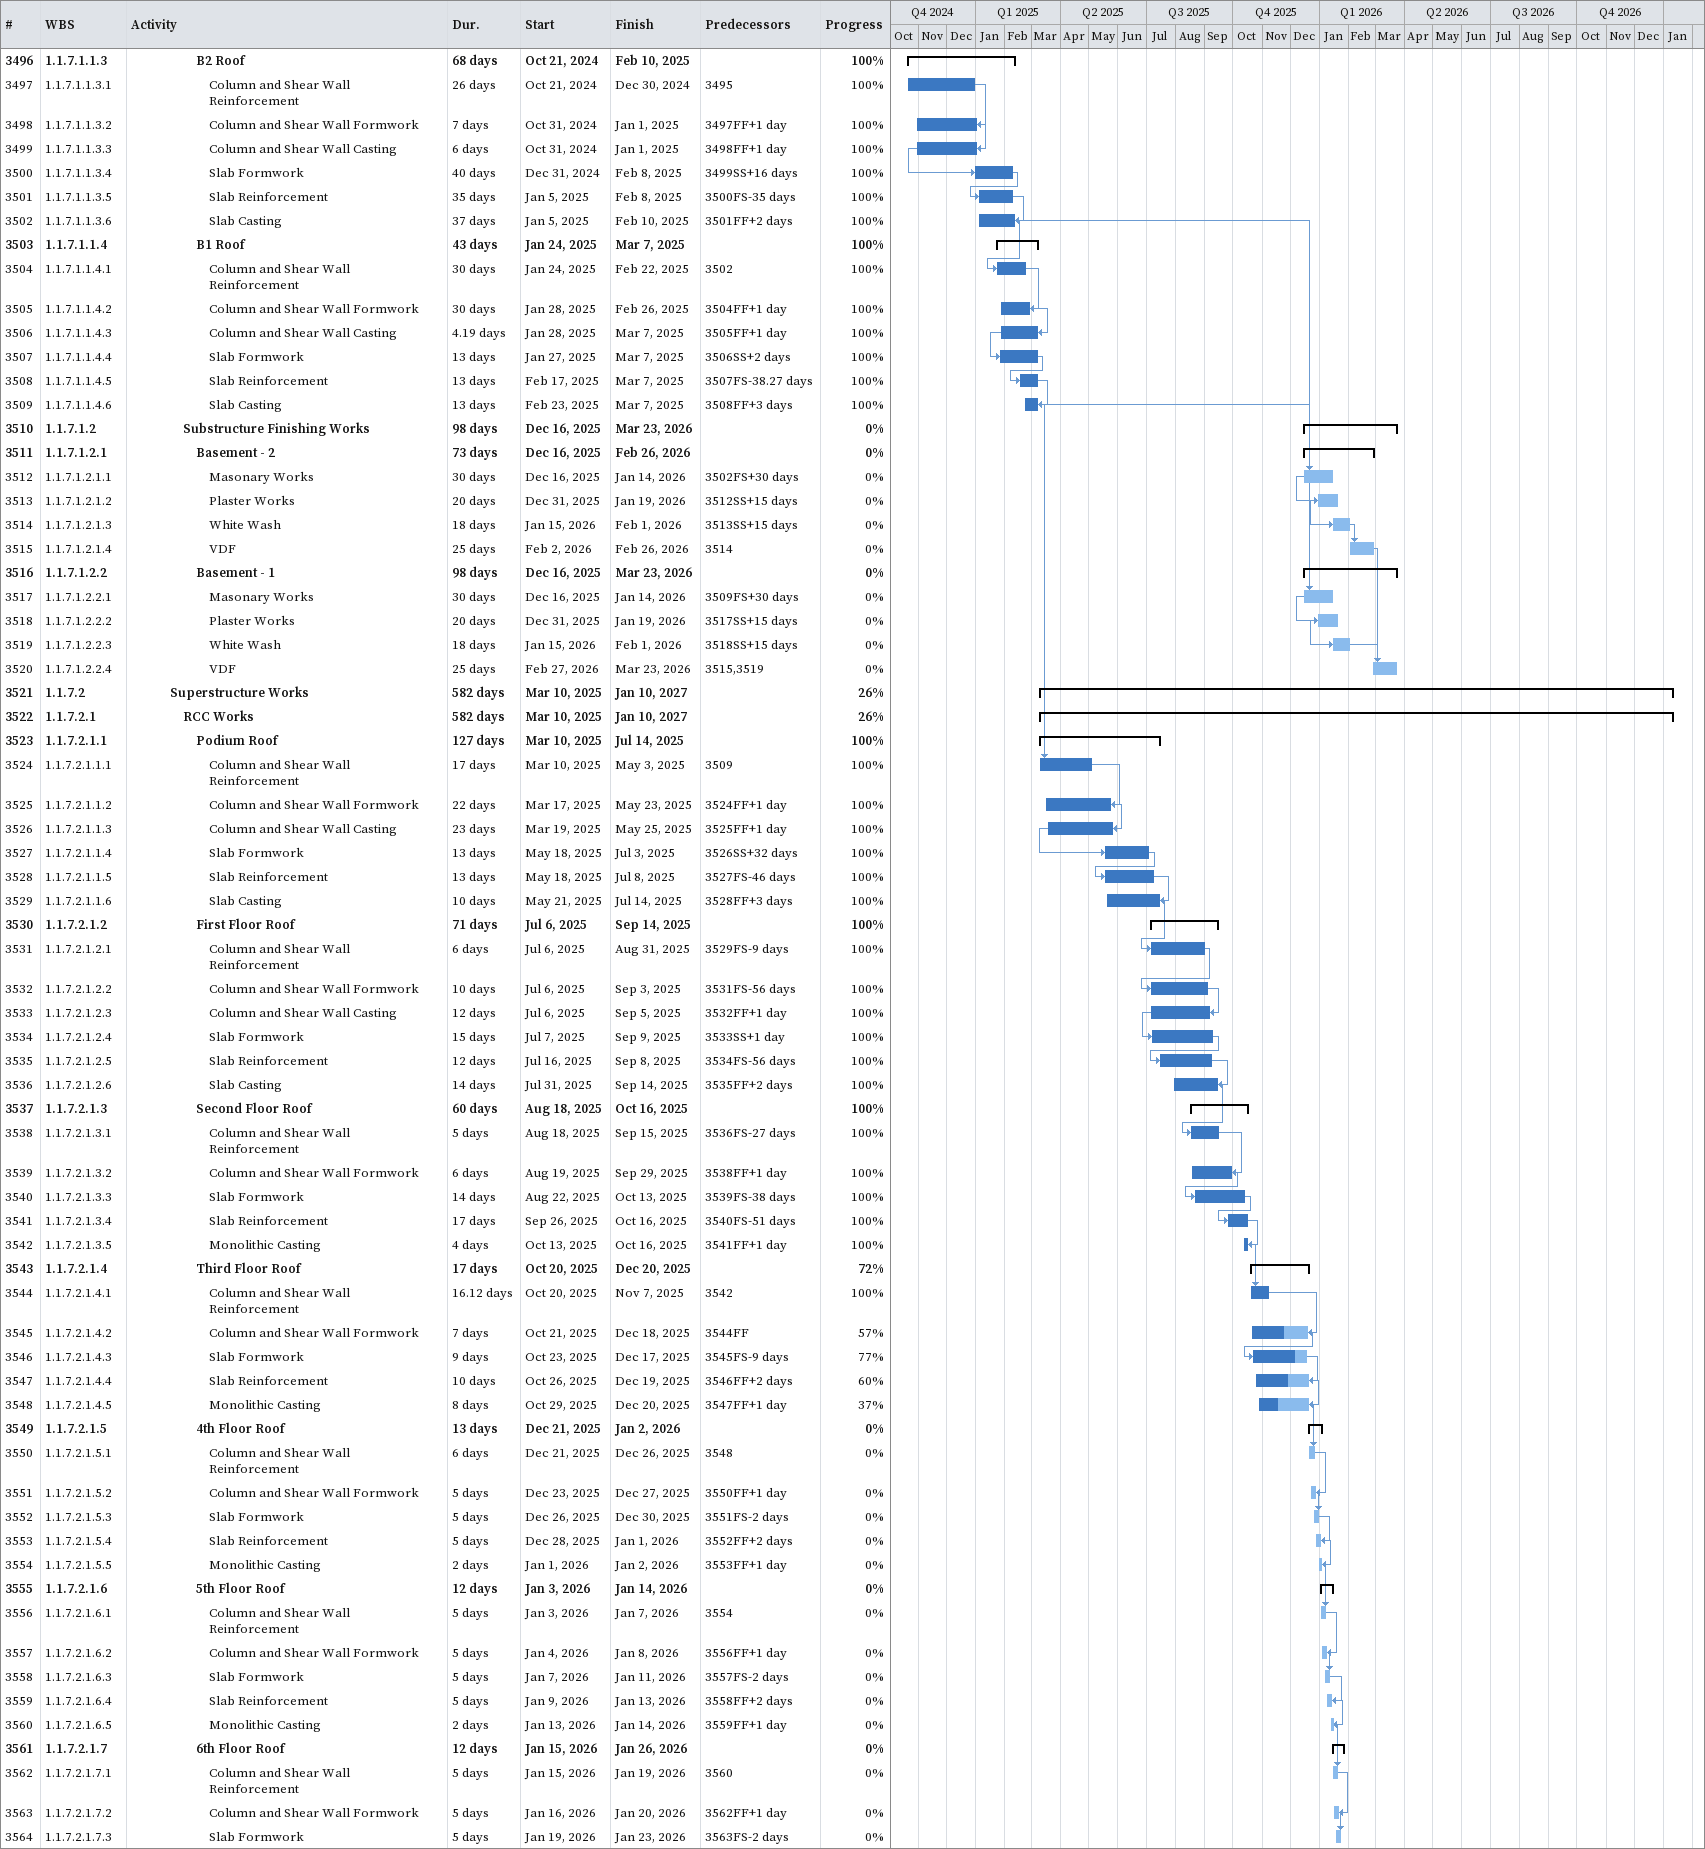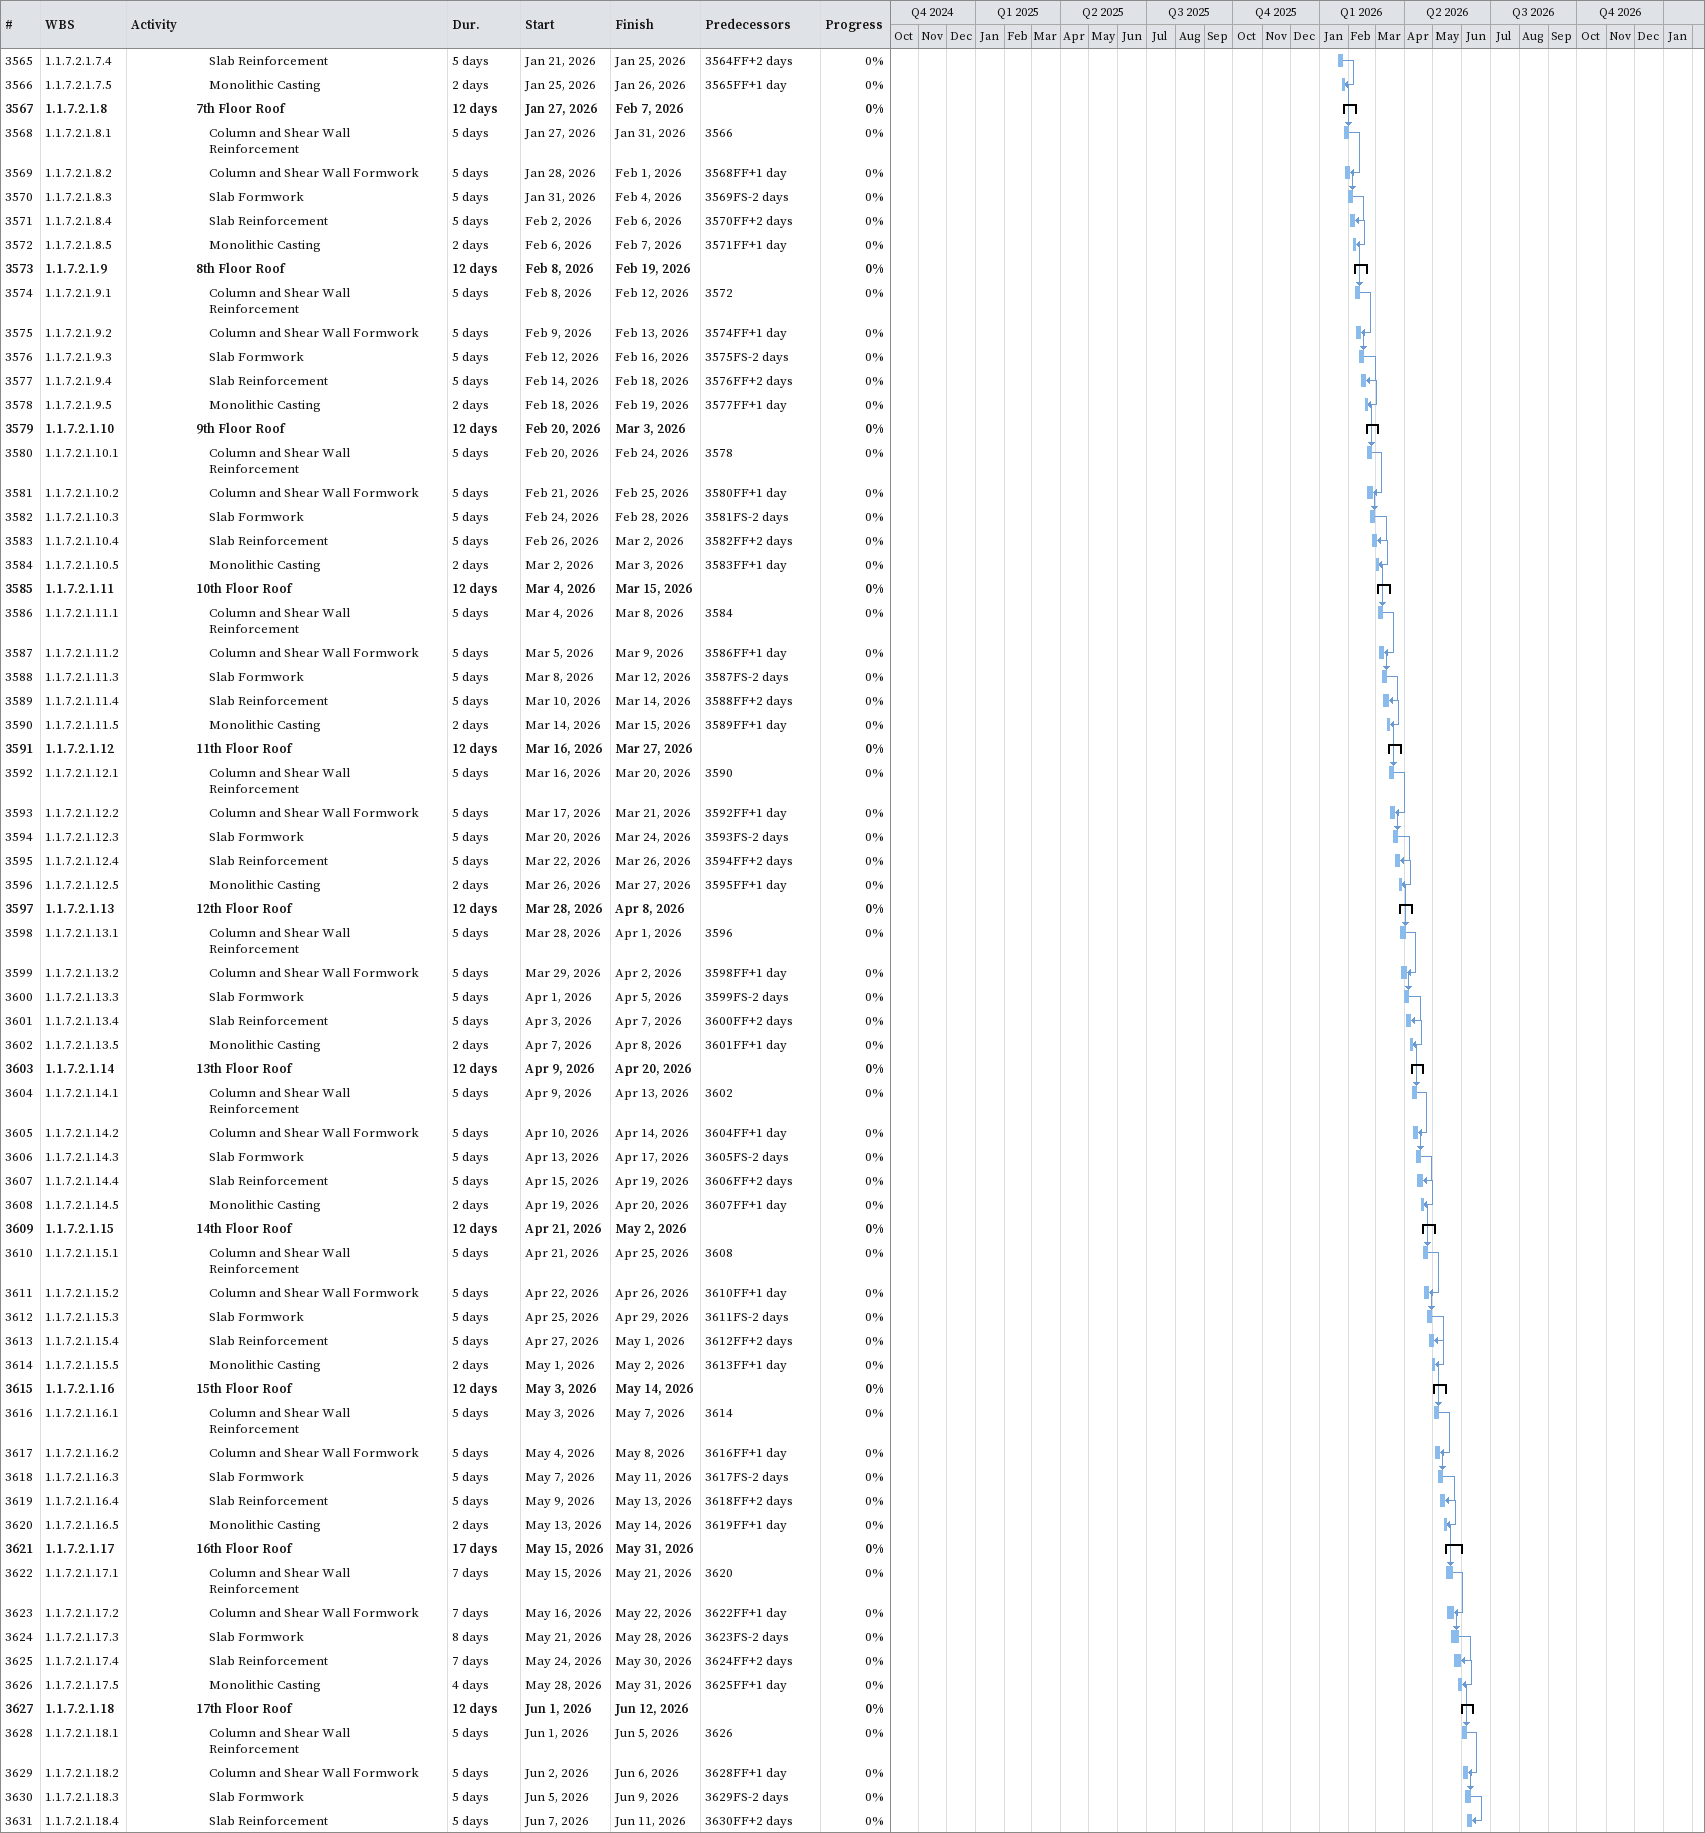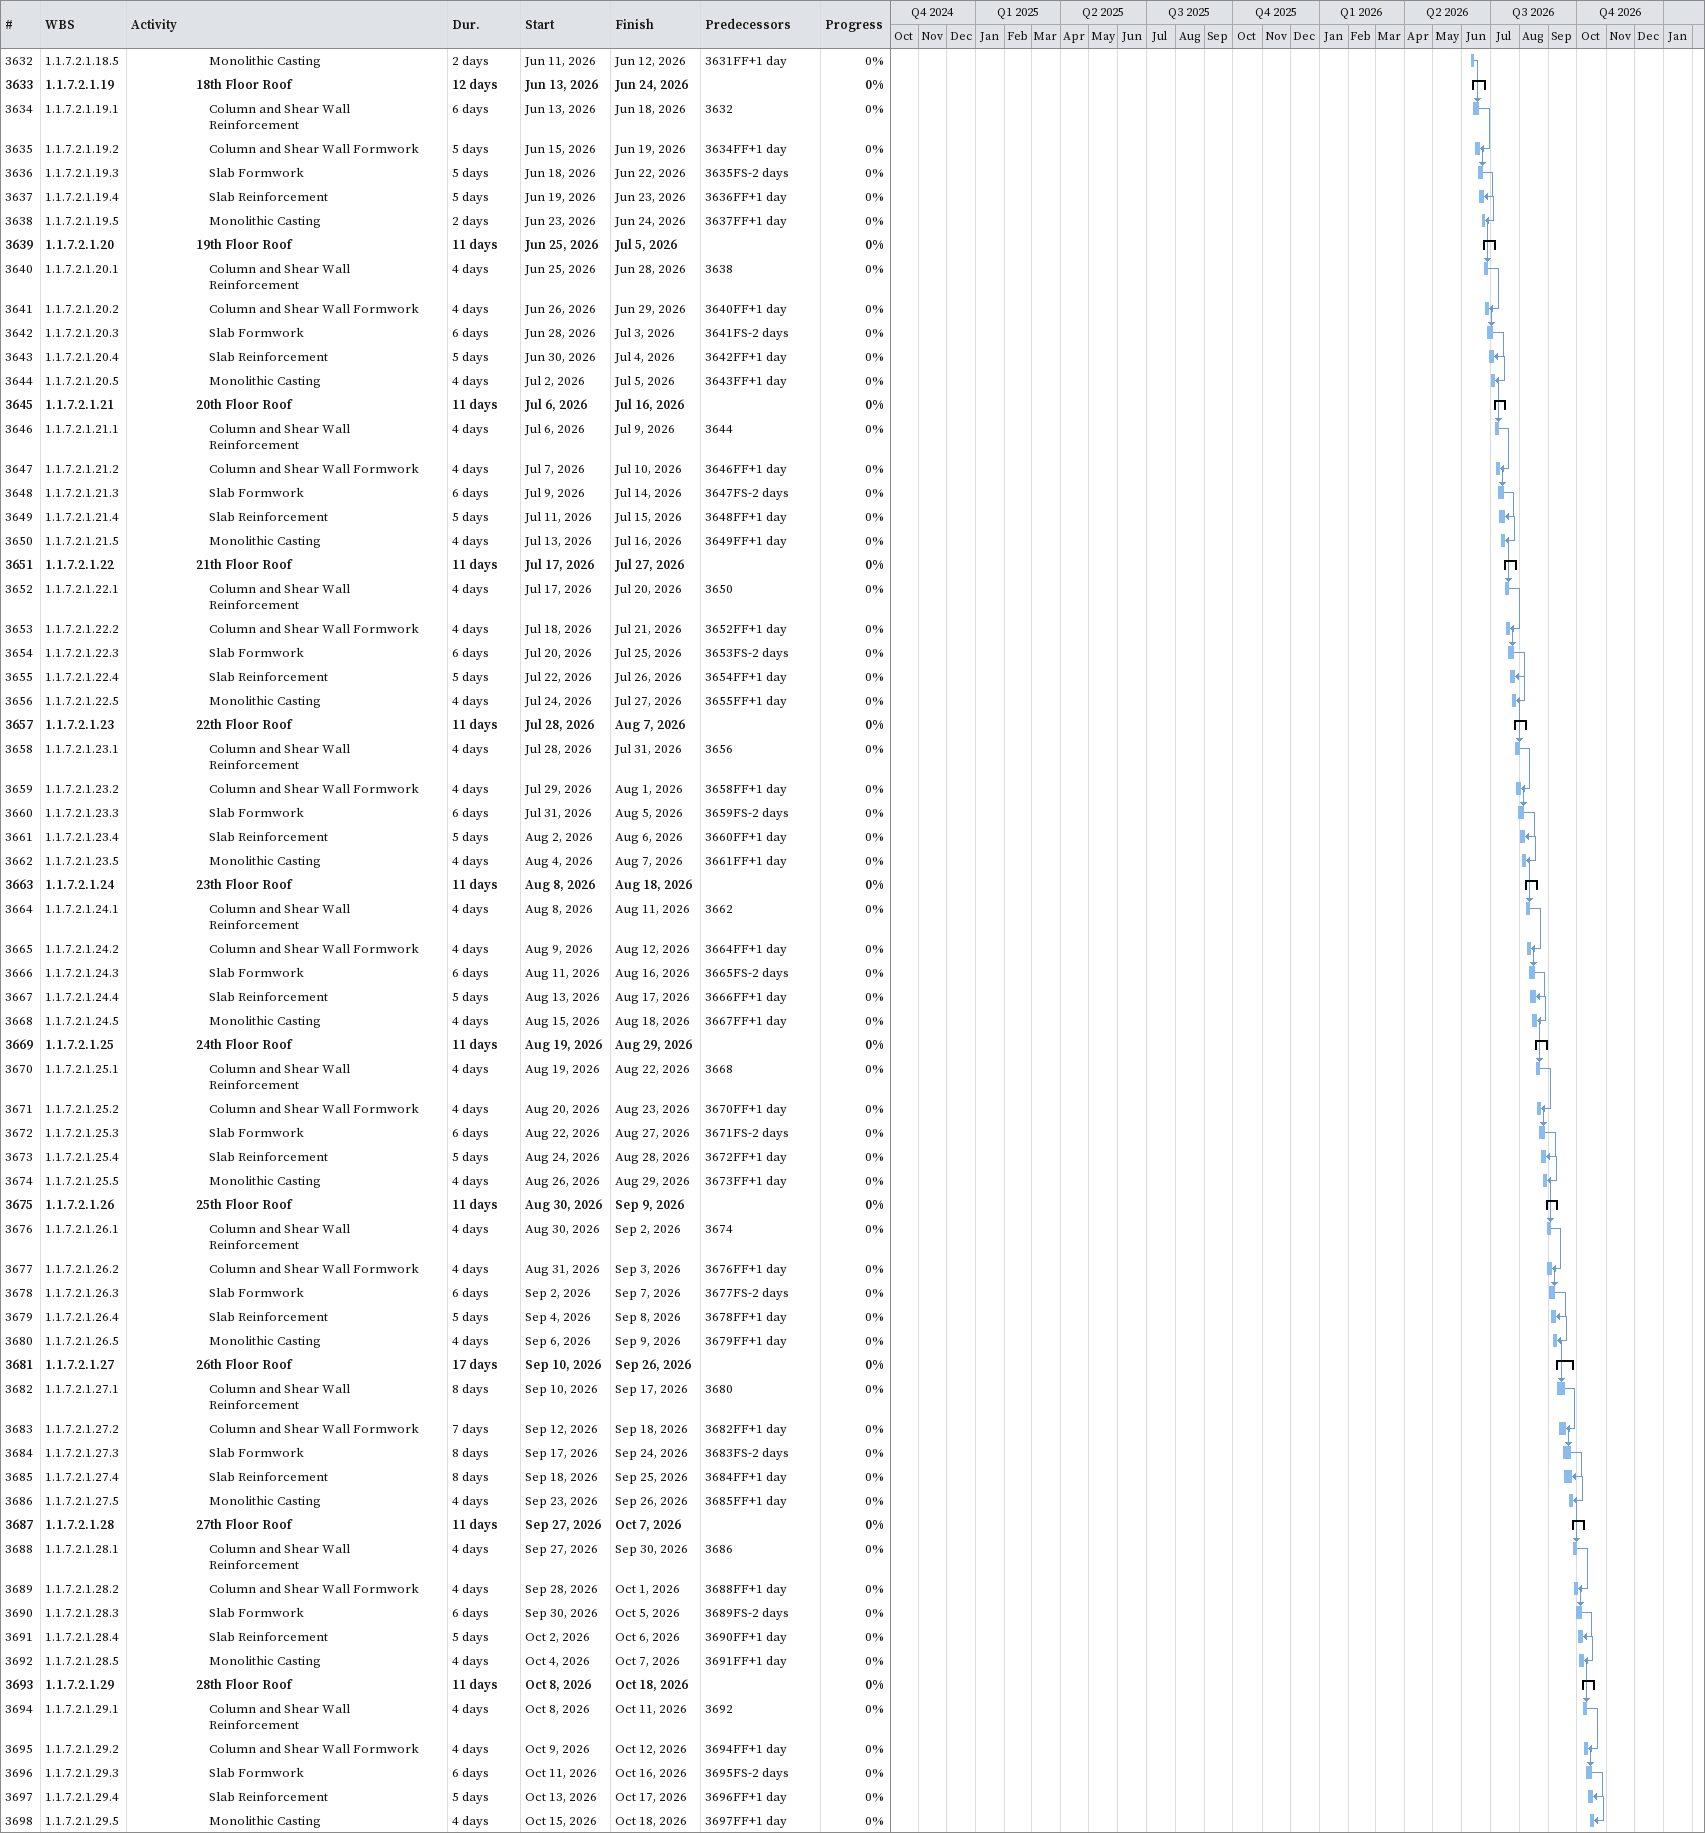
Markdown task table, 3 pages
| ID | WBS | Task | Duration | Start | Finish | Predecessors | % complete |
|---|---|---|---|---|---|---|---|
| 3496 | 1.1.7.1.1.3 | **B2 Roof** | 68d | 2024-10-21 | 2025-02-10 |  | 100 |
| 3497 | 1.1.7.1.1.3.1 | Column and Shear Wall Reinforcement | 26d | 2024-10-21 | 2024-12-30 | 3495 | 100 |
| 3498 | 1.1.7.1.1.3.2 | Column and Shear Wall Formwork | 7d | 2024-10-31 | 2025-01-01 | 3497FF+1d | 100 |
| 3499 | 1.1.7.1.1.3.3 | Column and Shear Wall Casting | 6d | 2024-10-31 | 2025-01-01 | 3498FF+1d | 100 |
| 3500 | 1.1.7.1.1.3.4 | Slab Formwork | 40d | 2024-12-31 | 2025-02-08 | 3499SS+16d | 100 |
| 3501 | 1.1.7.1.1.3.5 | Slab Reinforcement | 35d | 2025-01-05 | 2025-02-08 | 3500FS-35d | 100 |
| 3502 | 1.1.7.1.1.3.6 | Slab Casting | 37d | 2025-01-05 | 2025-02-10 | 3501FF+2d | 100 |
| 3503 | 1.1.7.1.1.4 | **B1 Roof** | 43d | 2025-01-24 | 2025-03-07 |  | 100 |
| 3504 | 1.1.7.1.1.4.1 | Column and Shear Wall Reinforcement | 30d | 2025-01-24 | 2025-02-22 | 3502 | 100 |
| 3505 | 1.1.7.1.1.4.2 | Column and Shear Wall Formwork | 30d | 2025-01-28 | 2025-02-26 | 3504FF+1d | 100 |
| 3506 | 1.1.7.1.1.4.3 | Column and Shear Wall Casting | 4.19d | 2025-01-28 | 2025-03-07 | 3505FF+1d | 100 |
| 3507 | 1.1.7.1.1.4.4 | Slab Formwork | 13d | 2025-01-27 | 2025-03-07 | 3506SS+2d | 100 |
| 3508 | 1.1.7.1.1.4.5 | Slab Reinforcement | 13d | 2025-02-17 | 2025-03-07 | 3507FS-38.27d | 100 |
| 3509 | 1.1.7.1.1.4.6 | Slab Casting | 13d | 2025-02-23 | 2025-03-07 | 3508FF+3d | 100 |
| 3510 | 1.1.7.1.2 | **Substructure Finishing Works** | 98d | 2025-12-16 | 2026-03-23 |  | 0 |
| 3511 | 1.1.7.1.2.1 | **Basement - 2** | 73d | 2025-12-16 | 2026-02-26 |  | 0 |
| 3512 | 1.1.7.1.2.1.1 | Masonary Works | 30d | 2025-12-16 | 2026-01-14 | 3502FS+30d | 0 |
| 3513 | 1.1.7.1.2.1.2 | Plaster Works | 20d | 2025-12-31 | 2026-01-19 | 3512SS+15d | 0 |
| 3514 | 1.1.7.1.2.1.3 | White Wash | 18d | 2026-01-15 | 2026-02-01 | 3513SS+15d | 0 |
| 3515 | 1.1.7.1.2.1.4 | VDF | 25d | 2026-02-02 | 2026-02-26 | 3514 | 0 |
| 3516 | 1.1.7.1.2.2 | **Basement - 1** | 98d | 2025-12-16 | 2026-03-23 |  | 0 |
| 3517 | 1.1.7.1.2.2.1 | Masonary Works | 30d | 2025-12-16 | 2026-01-14 | 3509FS+30d | 0 |
| 3518 | 1.1.7.1.2.2.2 | Plaster Works | 20d | 2025-12-31 | 2026-01-19 | 3517SS+15d | 0 |
| 3519 | 1.1.7.1.2.2.3 | White Wash | 18d | 2026-01-15 | 2026-02-01 | 3518SS+15d | 0 |
| 3520 | 1.1.7.1.2.2.4 | VDF | 25d | 2026-02-27 | 2026-03-23 | 3515, 3519 | 0 |
| 3521 | 1.1.7.2 | **Superstructure Works** | 582d | 2025-03-10 | 2027-01-10 |  | 26 |
| 3522 | 1.1.7.2.1 | **RCC Works** | 582d | 2025-03-10 | 2027-01-10 |  | 26 |
| 3523 | 1.1.7.2.1.1 | **Podium Roof** | 127d | 2025-03-10 | 2025-07-14 |  | 100 |
| 3524 | 1.1.7.2.1.1.1 | Column and Shear Wall Reinforcement | 17d | 2025-03-10 | 2025-05-03 | 3509 | 100 |
| 3525 | 1.1.7.2.1.1.2 | Column and Shear Wall Formwork | 22d | 2025-03-17 | 2025-05-23 | 3524FF+1d | 100 |
| 3526 | 1.1.7.2.1.1.3 | Column and Shear Wall Casting | 23d | 2025-03-19 | 2025-05-25 | 3525FF+1d | 100 |
| 3527 | 1.1.7.2.1.1.4 | Slab Formwork | 13d | 2025-05-18 | 2025-07-03 | 3526SS+32d | 100 |
| 3528 | 1.1.7.2.1.1.5 | Slab Reinforcement | 13d | 2025-05-18 | 2025-07-08 | 3527FS-46d | 100 |
| 3529 | 1.1.7.2.1.1.6 | Slab Casting | 10d | 2025-05-21 | 2025-07-14 | 3528FF+3d | 100 |
| 3530 | 1.1.7.2.1.2 | **First Floor Roof** | 71d | 2025-07-06 | 2025-09-14 |  | 100 |
| 3531 | 1.1.7.2.1.2.1 | Column and Shear Wall Reinforcement | 6d | 2025-07-06 | 2025-08-31 | 3529FS-9d | 100 |
| 3532 | 1.1.7.2.1.2.2 | Column and Shear Wall Formwork | 10d | 2025-07-06 | 2025-09-03 | 3531FS-56d | 100 |
| 3533 | 1.1.7.2.1.2.3 | Column and Shear Wall Casting | 12d | 2025-07-06 | 2025-09-05 | 3532FF+1d | 100 |
| 3534 | 1.1.7.2.1.2.4 | Slab Formwork | 15d | 2025-07-07 | 2025-09-09 | 3533SS+1d | 100 |
| 3535 | 1.1.7.2.1.2.5 | Slab Reinforcement | 12d | 2025-07-16 | 2025-09-08 | 3534FS-56d | 100 |
| 3536 | 1.1.7.2.1.2.6 | Slab Casting | 14d | 2025-07-31 | 2025-09-14 | 3535FF+2d | 100 |
| 3537 | 1.1.7.2.1.3 | **Second Floor Roof** | 60d | 2025-08-18 | 2025-10-16 |  | 100 |
| 3538 | 1.1.7.2.1.3.1 | Column and Shear Wall Reinforcement | 5d | 2025-08-18 | 2025-09-15 | 3536FS-27d | 100 |
| 3539 | 1.1.7.2.1.3.2 | Column and Shear Wall Formwork | 6d | 2025-08-19 | 2025-09-29 | 3538FF+1d | 100 |
| 3540 | 1.1.7.2.1.3.3 | Slab Formwork | 14d | 2025-08-22 | 2025-10-13 | 3539FS-38d | 100 |
| 3541 | 1.1.7.2.1.3.4 | Slab Reinforcement | 17d | 2025-09-26 | 2025-10-16 | 3540FS-51d | 100 |
| 3542 | 1.1.7.2.1.3.5 | Monolithic Casting | 4d | 2025-10-13 | 2025-10-16 | 3541FF+1d | 100 |
| 3543 | 1.1.7.2.1.4 | **Third Floor Roof** | 17d | 2025-10-20 | 2025-12-20 |  | 72 |
| 3544 | 1.1.7.2.1.4.1 | Column and Shear Wall Reinforcement | 16.12d | 2025-10-20 | 2025-11-07 | 3542 | 100 |
| 3545 | 1.1.7.2.1.4.2 | Column and Shear Wall Formwork | 7d | 2025-10-21 | 2025-12-18 | 3544FF | 57 |
| 3546 | 1.1.7.2.1.4.3 | Slab Formwork | 9d | 2025-10-23 | 2025-12-17 | 3545FS-9d | 77 |
| 3547 | 1.1.7.2.1.4.4 | Slab Reinforcement | 10d | 2025-10-26 | 2025-12-19 | 3546FF+2d | 60 |
| 3548 | 1.1.7.2.1.4.5 | Monolithic Casting | 8d | 2025-10-29 | 2025-12-20 | 3547FF+1d | 37 |
| 3549 | 1.1.7.2.1.5 | **4th Floor Roof** | 13d | 2025-12-21 | 2026-01-02 |  | 0 |
| 3550 | 1.1.7.2.1.5.1 | Column and Shear Wall Reinforcement | 6d | 2025-12-21 | 2025-12-26 | 3548 | 0 |
| 3551 | 1.1.7.2.1.5.2 | Column and Shear Wall Formwork | 5d | 2025-12-23 | 2025-12-27 | 3550FF+1d | 0 |
| 3552 | 1.1.7.2.1.5.3 | Slab Formwork | 5d | 2025-12-26 | 2025-12-30 | 3551FS-2d | 0 |
| 3553 | 1.1.7.2.1.5.4 | Slab Reinforcement | 5d | 2025-12-28 | 2026-01-01 | 3552FF+2d | 0 |
| 3554 | 1.1.7.2.1.5.5 | Monolithic Casting | 2d | 2026-01-01 | 2026-01-02 | 3553FF+1d | 0 |
| 3555 | 1.1.7.2.1.6 | **5th Floor Roof** | 12d | 2026-01-03 | 2026-01-14 |  | 0 |
| 3556 | 1.1.7.2.1.6.1 | Column and Shear Wall Reinforcement | 5d | 2026-01-03 | 2026-01-07 | 3554 | 0 |
| 3557 | 1.1.7.2.1.6.2 | Column and Shear Wall Formwork | 5d | 2026-01-04 | 2026-01-08 | 3556FF+1d | 0 |
| 3558 | 1.1.7.2.1.6.3 | Slab Formwork | 5d | 2026-01-07 | 2026-01-11 | 3557FS-2d | 0 |
| 3559 | 1.1.7.2.1.6.4 | Slab Reinforcement | 5d | 2026-01-09 | 2026-01-13 | 3558FF+2d | 0 |
| 3560 | 1.1.7.2.1.6.5 | Monolithic Casting | 2d | 2026-01-13 | 2026-01-14 | 3559FF+1d | 0 |
| 3561 | 1.1.7.2.1.7 | **6th Floor Roof** | 12d | 2026-01-15 | 2026-01-26 |  | 0 |
| 3562 | 1.1.7.2.1.7.1 | Column and Shear Wall Reinforcement | 5d | 2026-01-15 | 2026-01-19 | 3560 | 0 |
| 3563 | 1.1.7.2.1.7.2 | Column and Shear Wall Formwork | 5d | 2026-01-16 | 2026-01-20 | 3562FF+1d | 0 |
| 3564 | 1.1.7.2.1.7.3 | Slab Formwork | 5d | 2026-01-19 | 2026-01-23 | 3563FS-2d | 0 |
| 3565 | 1.1.7.2.1.7.4 | Slab Reinforcement | 5d | 2026-01-21 | 2026-01-25 | 3564FF+2d | 0 |
| 3566 | 1.1.7.2.1.7.5 | Monolithic Casting | 2d | 2026-01-25 | 2026-01-26 | 3565FF+1d | 0 |
| 3567 | 1.1.7.2.1.8 | **7th Floor Roof** | 12d | 2026-01-27 | 2026-02-07 |  | 0 |
| 3568 | 1.1.7.2.1.8.1 | Column and Shear Wall Reinforcement | 5d | 2026-01-27 | 2026-01-31 | 3566 | 0 |
| 3569 | 1.1.7.2.1.8.2 | Column and Shear Wall Formwork | 5d | 2026-01-28 | 2026-02-01 | 3568FF+1d | 0 |
| 3570 | 1.1.7.2.1.8.3 | Slab Formwork | 5d | 2026-01-31 | 2026-02-04 | 3569FS-2d | 0 |
| 3571 | 1.1.7.2.1.8.4 | Slab Reinforcement | 5d | 2026-02-02 | 2026-02-06 | 3570FF+2d | 0 |
| 3572 | 1.1.7.2.1.8.5 | Monolithic Casting | 2d | 2026-02-06 | 2026-02-07 | 3571FF+1d | 0 |
| 3573 | 1.1.7.2.1.9 | **8th Floor Roof** | 12d | 2026-02-08 | 2026-02-19 |  | 0 |
| 3574 | 1.1.7.2.1.9.1 | Column and Shear Wall Reinforcement | 5d | 2026-02-08 | 2026-02-12 | 3572 | 0 |
| 3575 | 1.1.7.2.1.9.2 | Column and Shear Wall Formwork | 5d | 2026-02-09 | 2026-02-13 | 3574FF+1d | 0 |
| 3576 | 1.1.7.2.1.9.3 | Slab Formwork | 5d | 2026-02-12 | 2026-02-16 | 3575FS-2d | 0 |
| 3577 | 1.1.7.2.1.9.4 | Slab Reinforcement | 5d | 2026-02-14 | 2026-02-18 | 3576FF+2d | 0 |
| 3578 | 1.1.7.2.1.9.5 | Monolithic Casting | 2d | 2026-02-18 | 2026-02-19 | 3577FF+1d | 0 |
| 3579 | 1.1.7.2.1.10 | **9th Floor Roof** | 12d | 2026-02-20 | 2026-03-03 |  | 0 |
| 3580 | 1.1.7.2.1.10.1 | Column and Shear Wall Reinforcement | 5d | 2026-02-20 | 2026-02-24 | 3578 | 0 |
| 3581 | 1.1.7.2.1.10.2 | Column and Shear Wall Formwork | 5d | 2026-02-21 | 2026-02-25 | 3580FF+1d | 0 |
| 3582 | 1.1.7.2.1.10.3 | Slab Formwork | 5d | 2026-02-24 | 2026-02-28 | 3581FS-2d | 0 |
| 3583 | 1.1.7.2.1.10.4 | Slab Reinforcement | 5d | 2026-02-26 | 2026-03-02 | 3582FF+2d | 0 |
| 3584 | 1.1.7.2.1.10.5 | Monolithic Casting | 2d | 2026-03-02 | 2026-03-03 | 3583FF+1d | 0 |
| 3585 | 1.1.7.2.1.11 | **10th Floor Roof** | 12d | 2026-03-04 | 2026-03-15 |  | 0 |
| 3586 | 1.1.7.2.1.11.1 | Column and Shear Wall Reinforcement | 5d | 2026-03-04 | 2026-03-08 | 3584 | 0 |
| 3587 | 1.1.7.2.1.11.2 | Column and Shear Wall Formwork | 5d | 2026-03-05 | 2026-03-09 | 3586FF+1d | 0 |
| 3588 | 1.1.7.2.1.11.3 | Slab Formwork | 5d | 2026-03-08 | 2026-03-12 | 3587FS-2d | 0 |
| 3589 | 1.1.7.2.1.11.4 | Slab Reinforcement | 5d | 2026-03-10 | 2026-03-14 | 3588FF+2d | 0 |
| 3590 | 1.1.7.2.1.11.5 | Monolithic Casting | 2d | 2026-03-14 | 2026-03-15 | 3589FF+1d | 0 |
| 3591 | 1.1.7.2.1.12 | **11th Floor Roof** | 12d | 2026-03-16 | 2026-03-27 |  | 0 |
| 3592 | 1.1.7.2.1.12.1 | Column and Shear Wall Reinforcement | 5d | 2026-03-16 | 2026-03-20 | 3590 | 0 |
| 3593 | 1.1.7.2.1.12.2 | Column and Shear Wall Formwork | 5d | 2026-03-17 | 2026-03-21 | 3592FF+1d | 0 |
| 3594 | 1.1.7.2.1.12.3 | Slab Formwork | 5d | 2026-03-20 | 2026-03-24 | 3593FS-2d | 0 |
| 3595 | 1.1.7.2.1.12.4 | Slab Reinforcement | 5d | 2026-03-22 | 2026-03-26 | 3594FF+2d | 0 |
| 3596 | 1.1.7.2.1.12.5 | Monolithic Casting | 2d | 2026-03-26 | 2026-03-27 | 3595FF+1d | 0 |
| 3597 | 1.1.7.2.1.13 | **12th Floor Roof** | 12d | 2026-03-28 | 2026-04-08 |  | 0 |
| 3598 | 1.1.7.2.1.13.1 | Column and Shear Wall Reinforcement | 5d | 2026-03-28 | 2026-04-01 | 3596 | 0 |
| 3599 | 1.1.7.2.1.13.2 | Column and Shear Wall Formwork | 5d | 2026-03-29 | 2026-04-02 | 3598FF+1d | 0 |
| 3600 | 1.1.7.2.1.13.3 | Slab Formwork | 5d | 2026-04-01 | 2026-04-05 | 3599FS-2d | 0 |
| 3601 | 1.1.7.2.1.13.4 | Slab Reinforcement | 5d | 2026-04-03 | 2026-04-07 | 3600FF+2d | 0 |
| 3602 | 1.1.7.2.1.13.5 | Monolithic Casting | 2d | 2026-04-07 | 2026-04-08 | 3601FF+1d | 0 |
| 3603 | 1.1.7.2.1.14 | **13th Floor Roof** | 12d | 2026-04-09 | 2026-04-20 |  | 0 |
| 3604 | 1.1.7.2.1.14.1 | Column and Shear Wall Reinforcement | 5d | 2026-04-09 | 2026-04-13 | 3602 | 0 |
| 3605 | 1.1.7.2.1.14.2 | Column and Shear Wall Formwork | 5d | 2026-04-10 | 2026-04-14 | 3604FF+1d | 0 |
| 3606 | 1.1.7.2.1.14.3 | Slab Formwork | 5d | 2026-04-13 | 2026-04-17 | 3605FS-2d | 0 |
| 3607 | 1.1.7.2.1.14.4 | Slab Reinforcement | 5d | 2026-04-15 | 2026-04-19 | 3606FF+2d | 0 |
| 3608 | 1.1.7.2.1.14.5 | Monolithic Casting | 2d | 2026-04-19 | 2026-04-20 | 3607FF+1d | 0 |
| 3609 | 1.1.7.2.1.15 | **14th Floor Roof** | 12d | 2026-04-21 | 2026-05-02 |  | 0 |
| 3610 | 1.1.7.2.1.15.1 | Column and Shear Wall Reinforcement | 5d | 2026-04-21 | 2026-04-25 | 3608 | 0 |
| 3611 | 1.1.7.2.1.15.2 | Column and Shear Wall Formwork | 5d | 2026-04-22 | 2026-04-26 | 3610FF+1d | 0 |
| 3612 | 1.1.7.2.1.15.3 | Slab Formwork | 5d | 2026-04-25 | 2026-04-29 | 3611FS-2d | 0 |
| 3613 | 1.1.7.2.1.15.4 | Slab Reinforcement | 5d | 2026-04-27 | 2026-05-01 | 3612FF+2d | 0 |
| 3614 | 1.1.7.2.1.15.5 | Monolithic Casting | 2d | 2026-05-01 | 2026-05-02 | 3613FF+1d | 0 |
| 3615 | 1.1.7.2.1.16 | **15th Floor Roof** | 12d | 2026-05-03 | 2026-05-14 |  | 0 |
| 3616 | 1.1.7.2.1.16.1 | Column and Shear Wall Reinforcement | 5d | 2026-05-03 | 2026-05-07 | 3614 | 0 |
| 3617 | 1.1.7.2.1.16.2 | Column and Shear Wall Formwork | 5d | 2026-05-04 | 2026-05-08 | 3616FF+1d | 0 |
| 3618 | 1.1.7.2.1.16.3 | Slab Formwork | 5d | 2026-05-07 | 2026-05-11 | 3617FS-2d | 0 |
| 3619 | 1.1.7.2.1.16.4 | Slab Reinforcement | 5d | 2026-05-09 | 2026-05-13 | 3618FF+2d | 0 |
| 3620 | 1.1.7.2.1.16.5 | Monolithic Casting | 2d | 2026-05-13 | 2026-05-14 | 3619FF+1d | 0 |
| 3621 | 1.1.7.2.1.17 | **16th Floor Roof** | 17d | 2026-05-15 | 2026-05-31 |  | 0 |
| 3622 | 1.1.7.2.1.17.1 | Column and Shear Wall Reinforcement | 7d | 2026-05-15 | 2026-05-21 | 3620 | 0 |
| 3623 | 1.1.7.2.1.17.2 | Column and Shear Wall Formwork | 7d | 2026-05-16 | 2026-05-22 | 3622FF+1d | 0 |
| 3624 | 1.1.7.2.1.17.3 | Slab Formwork | 8d | 2026-05-21 | 2026-05-28 | 3623FS-2d | 0 |
| 3625 | 1.1.7.2.1.17.4 | Slab Reinforcement | 7d | 2026-05-24 | 2026-05-30 | 3624FF+2d | 0 |
| 3626 | 1.1.7.2.1.17.5 | Monolithic Casting | 4d | 2026-05-28 | 2026-05-31 | 3625FF+1d | 0 |
| 3627 | 1.1.7.2.1.18 | **17th Floor Roof** | 12d | 2026-06-01 | 2026-06-12 |  | 0 |
| 3628 | 1.1.7.2.1.18.1 | Column and Shear Wall Reinforcement | 5d | 2026-06-01 | 2026-06-05 | 3626 | 0 |
| 3629 | 1.1.7.2.1.18.2 | Column and Shear Wall Formwork | 5d | 2026-06-02 | 2026-06-06 | 3628FF+1d | 0 |
| 3630 | 1.1.7.2.1.18.3 | Slab Formwork | 5d | 2026-06-05 | 2026-06-09 | 3629FS-2d | 0 |
| 3631 | 1.1.7.2.1.18.4 | Slab Reinforcement | 5d | 2026-06-07 | 2026-06-11 | 3630FF+2d | 0 |
| 3632 | 1.1.7.2.1.18.5 | Monolithic Casting | 2d | 2026-06-11 | 2026-06-12 | 3631FF+1d | 0 |
| 3633 | 1.1.7.2.1.19 | **18th Floor Roof** | 12d | 2026-06-13 | 2026-06-24 |  | 0 |
| 3634 | 1.1.7.2.1.19.1 | Column and Shear Wall Reinforcement | 6d | 2026-06-13 | 2026-06-18 | 3632 | 0 |
| 3635 | 1.1.7.2.1.19.2 | Column and Shear Wall Formwork | 5d | 2026-06-15 | 2026-06-19 | 3634FF+1d | 0 |
| 3636 | 1.1.7.2.1.19.3 | Slab Formwork | 5d | 2026-06-18 | 2026-06-22 | 3635FS-2d | 0 |
| 3637 | 1.1.7.2.1.19.4 | Slab Reinforcement | 5d | 2026-06-19 | 2026-06-23 | 3636FF+1d | 0 |
| 3638 | 1.1.7.2.1.19.5 | Monolithic Casting | 2d | 2026-06-23 | 2026-06-24 | 3637FF+1d | 0 |
| 3639 | 1.1.7.2.1.20 | **19th Floor Roof** | 11d | 2026-06-25 | 2026-07-05 |  | 0 |
| 3640 | 1.1.7.2.1.20.1 | Column and Shear Wall Reinforcement | 4d | 2026-06-25 | 2026-06-28 | 3638 | 0 |
| 3641 | 1.1.7.2.1.20.2 | Column and Shear Wall Formwork | 4d | 2026-06-26 | 2026-06-29 | 3640FF+1d | 0 |
| 3642 | 1.1.7.2.1.20.3 | Slab Formwork | 6d | 2026-06-28 | 2026-07-03 | 3641FS-2d | 0 |
| 3643 | 1.1.7.2.1.20.4 | Slab Reinforcement | 5d | 2026-06-30 | 2026-07-04 | 3642FF+1d | 0 |
| 3644 | 1.1.7.2.1.20.5 | Monolithic Casting | 4d | 2026-07-02 | 2026-07-05 | 3643FF+1d | 0 |
| 3645 | 1.1.7.2.1.21 | **20th Floor Roof** | 11d | 2026-07-06 | 2026-07-16 |  | 0 |
| 3646 | 1.1.7.2.1.21.1 | Column and Shear Wall Reinforcement | 4d | 2026-07-06 | 2026-07-09 | 3644 | 0 |
| 3647 | 1.1.7.2.1.21.2 | Column and Shear Wall Formwork | 4d | 2026-07-07 | 2026-07-10 | 3646FF+1d | 0 |
| 3648 | 1.1.7.2.1.21.3 | Slab Formwork | 6d | 2026-07-09 | 2026-07-14 | 3647FS-2d | 0 |
| 3649 | 1.1.7.2.1.21.4 | Slab Reinforcement | 5d | 2026-07-11 | 2026-07-15 | 3648FF+1d | 0 |
| 3650 | 1.1.7.2.1.21.5 | Monolithic Casting | 4d | 2026-07-13 | 2026-07-16 | 3649FF+1d | 0 |
| 3651 | 1.1.7.2.1.22 | **21th Floor Roof** | 11d | 2026-07-17 | 2026-07-27 |  | 0 |
| 3652 | 1.1.7.2.1.22.1 | Column and Shear Wall Reinforcement | 4d | 2026-07-17 | 2026-07-20 | 3650 | 0 |
| 3653 | 1.1.7.2.1.22.2 | Column and Shear Wall Formwork | 4d | 2026-07-18 | 2026-07-21 | 3652FF+1d | 0 |
| 3654 | 1.1.7.2.1.22.3 | Slab Formwork | 6d | 2026-07-20 | 2026-07-25 | 3653FS-2d | 0 |
| 3655 | 1.1.7.2.1.22.4 | Slab Reinforcement | 5d | 2026-07-22 | 2026-07-26 | 3654FF+1d | 0 |
| 3656 | 1.1.7.2.1.22.5 | Monolithic Casting | 4d | 2026-07-24 | 2026-07-27 | 3655FF+1d | 0 |
| 3657 | 1.1.7.2.1.23 | **22th Floor Roof** | 11d | 2026-07-28 | 2026-08-07 |  | 0 |
| 3658 | 1.1.7.2.1.23.1 | Column and Shear Wall Reinforcement | 4d | 2026-07-28 | 2026-07-31 | 3656 | 0 |
| 3659 | 1.1.7.2.1.23.2 | Column and Shear Wall Formwork | 4d | 2026-07-29 | 2026-08-01 | 3658FF+1d | 0 |
| 3660 | 1.1.7.2.1.23.3 | Slab Formwork | 6d | 2026-07-31 | 2026-08-05 | 3659FS-2d | 0 |
| 3661 | 1.1.7.2.1.23.4 | Slab Reinforcement | 5d | 2026-08-02 | 2026-08-06 | 3660FF+1d | 0 |
| 3662 | 1.1.7.2.1.23.5 | Monolithic Casting | 4d | 2026-08-04 | 2026-08-07 | 3661FF+1d | 0 |
| 3663 | 1.1.7.2.1.24 | **23th Floor Roof** | 11d | 2026-08-08 | 2026-08-18 |  | 0 |
| 3664 | 1.1.7.2.1.24.1 | Column and Shear Wall Reinforcement | 4d | 2026-08-08 | 2026-08-11 | 3662 | 0 |
| 3665 | 1.1.7.2.1.24.2 | Column and Shear Wall Formwork | 4d | 2026-08-09 | 2026-08-12 | 3664FF+1d | 0 |
| 3666 | 1.1.7.2.1.24.3 | Slab Formwork | 6d | 2026-08-11 | 2026-08-16 | 3665FS-2d | 0 |
| 3667 | 1.1.7.2.1.24.4 | Slab Reinforcement | 5d | 2026-08-13 | 2026-08-17 | 3666FF+1d | 0 |
| 3668 | 1.1.7.2.1.24.5 | Monolithic Casting | 4d | 2026-08-15 | 2026-08-18 | 3667FF+1d | 0 |
| 3669 | 1.1.7.2.1.25 | **24th Floor Roof** | 11d | 2026-08-19 | 2026-08-29 |  | 0 |
| 3670 | 1.1.7.2.1.25.1 | Column and Shear Wall Reinforcement | 4d | 2026-08-19 | 2026-08-22 | 3668 | 0 |
| 3671 | 1.1.7.2.1.25.2 | Column and Shear Wall Formwork | 4d | 2026-08-20 | 2026-08-23 | 3670FF+1d | 0 |
| 3672 | 1.1.7.2.1.25.3 | Slab Formwork | 6d | 2026-08-22 | 2026-08-27 | 3671FS-2d | 0 |
| 3673 | 1.1.7.2.1.25.4 | Slab Reinforcement | 5d | 2026-08-24 | 2026-08-28 | 3672FF+1d | 0 |
| 3674 | 1.1.7.2.1.25.5 | Monolithic Casting | 4d | 2026-08-26 | 2026-08-29 | 3673FF+1d | 0 |
| 3675 | 1.1.7.2.1.26 | **25th Floor Roof** | 11d | 2026-08-30 | 2026-09-09 |  | 0 |
| 3676 | 1.1.7.2.1.26.1 | Column and Shear Wall Reinforcement | 4d | 2026-08-30 | 2026-09-02 | 3674 | 0 |
| 3677 | 1.1.7.2.1.26.2 | Column and Shear Wall Formwork | 4d | 2026-08-31 | 2026-09-03 | 3676FF+1d | 0 |
| 3678 | 1.1.7.2.1.26.3 | Slab Formwork | 6d | 2026-09-02 | 2026-09-07 | 3677FS-2d | 0 |
| 3679 | 1.1.7.2.1.26.4 | Slab Reinforcement | 5d | 2026-09-04 | 2026-09-08 | 3678FF+1d | 0 |
| 3680 | 1.1.7.2.1.26.5 | Monolithic Casting | 4d | 2026-09-06 | 2026-09-09 | 3679FF+1d | 0 |
| 3681 | 1.1.7.2.1.27 | **26th Floor Roof** | 17d | 2026-09-10 | 2026-09-26 |  | 0 |
| 3682 | 1.1.7.2.1.27.1 | Column and Shear Wall Reinforcement | 8d | 2026-09-10 | 2026-09-17 | 3680 | 0 |
| 3683 | 1.1.7.2.1.27.2 | Column and Shear Wall Formwork | 7d | 2026-09-12 | 2026-09-18 | 3682FF+1d | 0 |
| 3684 | 1.1.7.2.1.27.3 | Slab Formwork | 8d | 2026-09-17 | 2026-09-24 | 3683FS-2d | 0 |
| 3685 | 1.1.7.2.1.27.4 | Slab Reinforcement | 8d | 2026-09-18 | 2026-09-25 | 3684FF+1d | 0 |
| 3686 | 1.1.7.2.1.27.5 | Monolithic Casting | 4d | 2026-09-23 | 2026-09-26 | 3685FF+1d | 0 |
| 3687 | 1.1.7.2.1.28 | **27th Floor Roof** | 11d | 2026-09-27 | 2026-10-07 |  | 0 |
| 3688 | 1.1.7.2.1.28.1 | Column and Shear Wall Reinforcement | 4d | 2026-09-27 | 2026-09-30 | 3686 | 0 |
| 3689 | 1.1.7.2.1.28.2 | Column and Shear Wall Formwork | 4d | 2026-09-28 | 2026-10-01 | 3688FF+1d | 0 |
| 3690 | 1.1.7.2.1.28.3 | Slab Formwork | 6d | 2026-09-30 | 2026-10-05 | 3689FS-2d | 0 |
| 3691 | 1.1.7.2.1.28.4 | Slab Reinforcement | 5d | 2026-10-02 | 2026-10-06 | 3690FF+1d | 0 |
| 3692 | 1.1.7.2.1.28.5 | Monolithic Casting | 4d | 2026-10-04 | 2026-10-07 | 3691FF+1d | 0 |
| 3693 | 1.1.7.2.1.29 | **28th Floor Roof** | 11d | 2026-10-08 | 2026-10-18 |  | 0 |
| 3694 | 1.1.7.2.1.29.1 | Column and Shear Wall Reinforcement | 4d | 2026-10-08 | 2026-10-11 | 3692 | 0 |
| 3695 | 1.1.7.2.1.29.2 | Column and Shear Wall Formwork | 4d | 2026-10-09 | 2026-10-12 | 3694FF+1d | 0 |
| 3696 | 1.1.7.2.1.29.3 | Slab Formwork | 6d | 2026-10-11 | 2026-10-16 | 3695FS-2d | 0 |
| 3697 | 1.1.7.2.1.29.4 | Slab Reinforcement | 5d | 2026-10-13 | 2026-10-17 | 3696FF+1d | 0 |
| 3698 | 1.1.7.2.1.29.5 | Monolithic Casting | 4d | 2026-10-15 | 2026-10-18 | 3697FF+1d | 0 |
